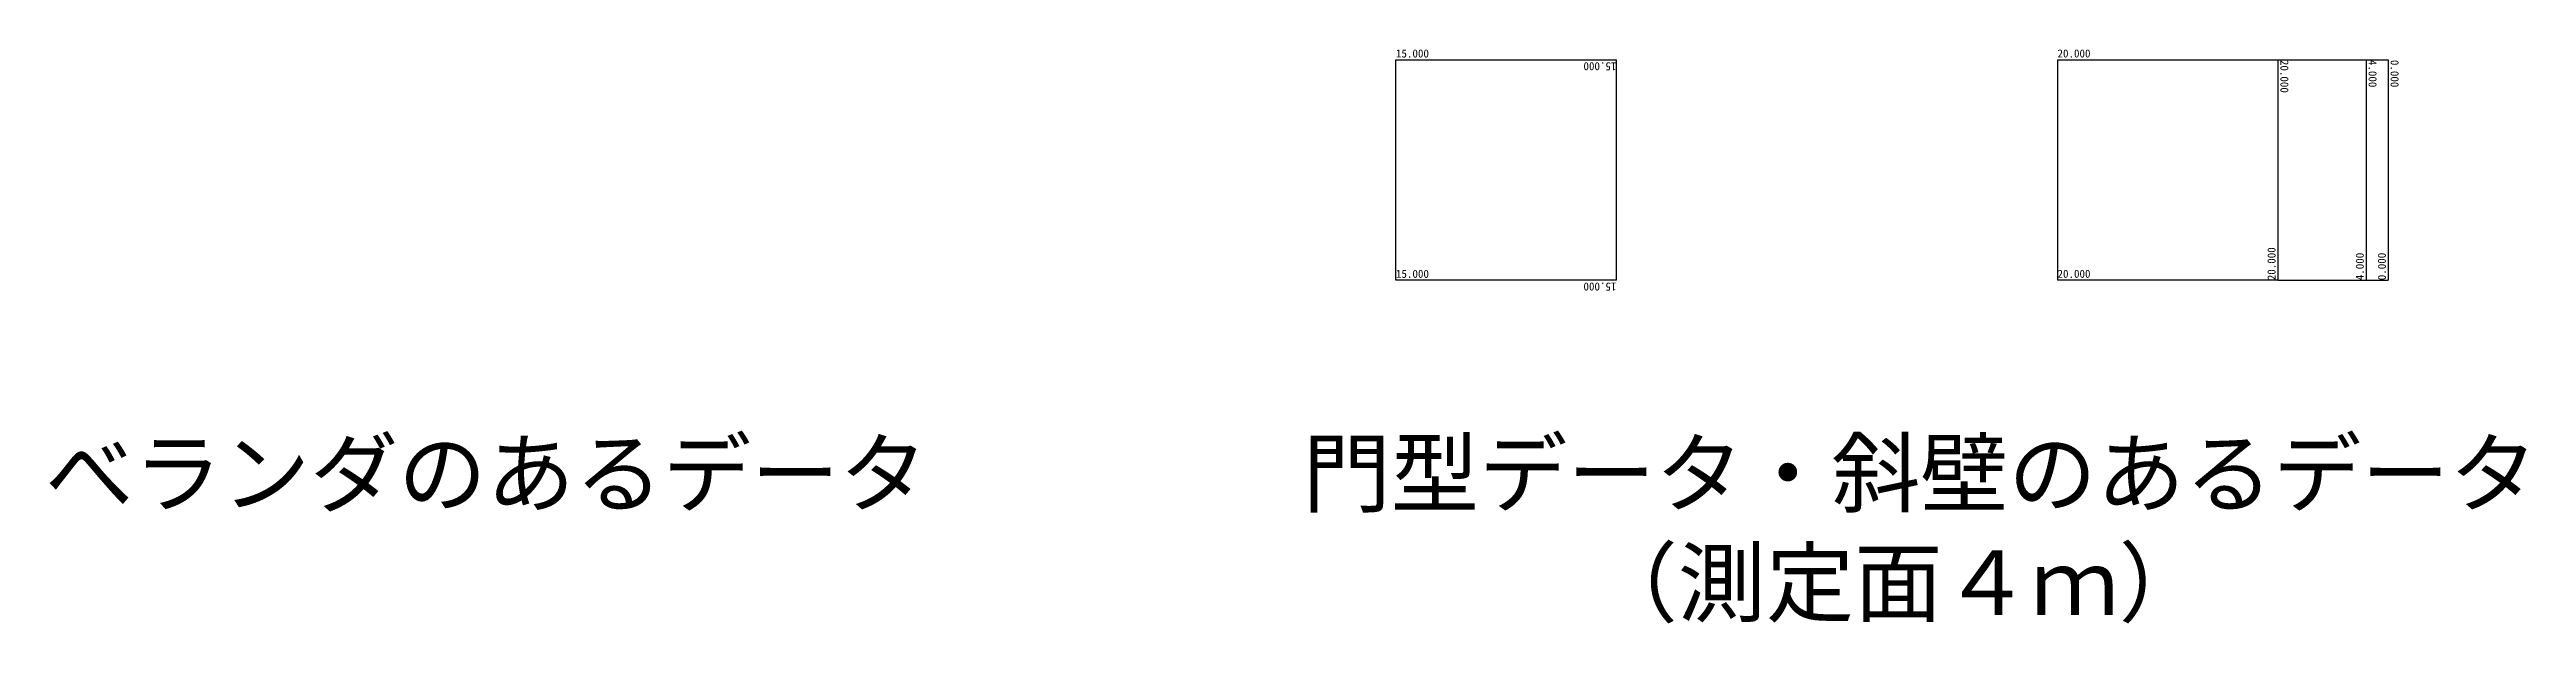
# Model space of a CAD drawing. Units: millimetres at full size, sheet at 1:200. Extents: x -55405 to 56920, y -53678 to -27626.
import ezdxf
from ezdxf.enums import TextEntityAlignment as Align

# ---------------------------------------------------------------- set-up
doc = ezdxf.new("R2010")
doc.units = ezdxf.units.MM
doc.header["$LTSCALE"] = 200
doc.layers.add('0-8_門型柱部', color=7, linetype='Continuous')
doc.styles.add('ＭＳ ゴシック', font='')
doc.styles.get('ＭＳ ゴシック').set_extended_font_data('MS Gothic')

msp = doc.modelspace()

# ---------------------------------------------------------------- linework, layer by layer
at = {"layer": '0-8_門型柱部'}
for p, q in [((5652.1, -38098.5), (5652.1, -28098.5)), ((5652.1, -28098.5), (15652.1, -28098.5)), ((15652.1, -38098.5), (15652.1, -28098.5)), ((35652.1, -28098.5), (35652.1, -38098.5)), ((35652.1, -28098.5), (45652.1, -28098.5)), ((45652.1, -28098.5), (45652.1, -38098.5)), ((49652.1, -28098.5), (49652.1, -38098.5)), ((50652.1, -28098.5), (50652.1, -38098.5)), ((15652.1, -38098.5), (5652.1, -38098.5)), ((45652.1, -38098.5), (35652.1, -38098.5))]:
    msp.add_line(p, q, dxfattribs=at)
for points in [[(45652.1, -28098.5), (49652.1, -28098.5), (50652.1, -28098.5)], [(45652.1, -38098.5), (49652.1, -38098.5), (50652.1, -38098.5)]]:
    msp.add_lwpolyline(points, dxfattribs=at)

# ---------------------------------------------------------------- texts
at = {"layer": '0-8_門型柱部', "color": 2, "style": 'ＭＳ ゴシック'}
for s, p in [('15.000', (5652.1, -28098.5)), ('20.000', (35652.1, -28098.5)), ('15.000', (5652.1, -38098.5)), ('20.000', (35652.1, -38098.5))]:
    msp.add_text(s, height=366.6, dxfattribs=at).set_placement(p, align=Align.BOTTOM_LEFT)
for s, rotation, p in [('15.000', 180, (15652.1, -28098.5)), ('20.000', 270, (45652.1, -28098.5)), ('4.000', 270, (49652.1, -28098.5)), ('0.000', 270, (50652.1, -28098.5)), ('20.000', 90, (45652.1, -38098.5)), ('4.000', 90, (49652.1, -38098.5)), ('0.000', 90, (50652.1, -38098.5)), ('15.000', 180, (15652.1, -38098.5))]:
    msp.add_text(s, height=366.6, rotation=rotation, dxfattribs=at).set_placement(p, align=Align.BOTTOM_LEFT)
at = {"layer": '0-8_門型柱部', "color": 4, "style": 'ＭＳ ゴシック'}
for s, p in [('べランダのあるデータ', (-55593.5, -49206.2)), ('門型データ・斜壁のあるデータ', (1419.4, -49206.2)), ('（測定面４ｍ）', (14430.7, -54174.1))]:
    msp.add_text(s, height=2933, dxfattribs=at).set_placement(p, align=Align.BOTTOM_LEFT)

doc.saveas('drawing.dxf')
